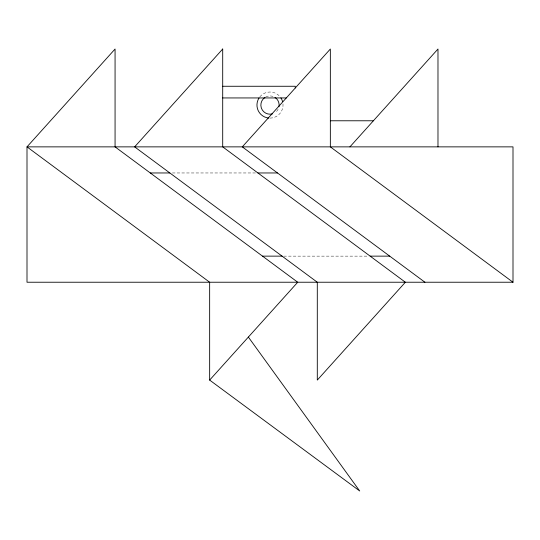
<?xml version="1.0" encoding="UTF-8"?>
<svg xmlns="http://www.w3.org/2000/svg" width="540" height="540" viewBox="0 0 540 540"><rect width="100%" height="100%" fill="white"/><g stroke="black" fill="none" stroke-linecap="round" stroke-linejoin="round"><path stroke-width="0.41" stroke-dasharray="2.7 2.03" d="M172.368 172.962L256.237 172.962M283.763 256.135L367.632 256.135M282.994 103.889A13.048 13.048 0 0 1 270 118.112M259.868 96.836A13.048 13.048 0 0 1 280.132 96.836M278.113 109.256A9.133 9.133 0 0 1 274.995 112.705M265.808 96.95A9.133 9.133 0 0 1 274.192 96.95"/><path stroke-width="0.81" d="M349.913 146.867L437.981 49.019L437.981 146.867M209.655 380.086L297.722 282.231L115.067 146.867L115.067 49.019L27 146.867L27 282.231L513 282.231L513 146.867L27 146.867L209.655 282.231L209.655 380.086L359.701 490.982L248.366 337.075M222.703 86.265L295.272 86.265L295.272 87.986M222.703 97.943L286.308 97.943M330.345 120.778L373.397 120.778M150.275 172.962L169.85 172.962M257.918 172.962L277.486 172.962M262.514 256.135L282.082 256.135M370.15 256.135L389.725 256.135M513 282.231L330.345 146.867L330.345 49.019L242.278 146.867L424.933 282.231M268.826 118.058A13.048 13.048 0 0 1 259.079 97.922M280.922 97.922A13.048 13.048 0 0 1 282.541 101.473M274.995 97.416A9.133 9.133 0 0 1 278.978 106.724M272.511 113.846A9.133 9.133 0 0 1 265.005 97.416M222.703 49.019L134.636 146.867L317.297 282.231L317.297 380.086L405.365 282.231L222.703 146.867L222.703 49.019"/></g></svg>
